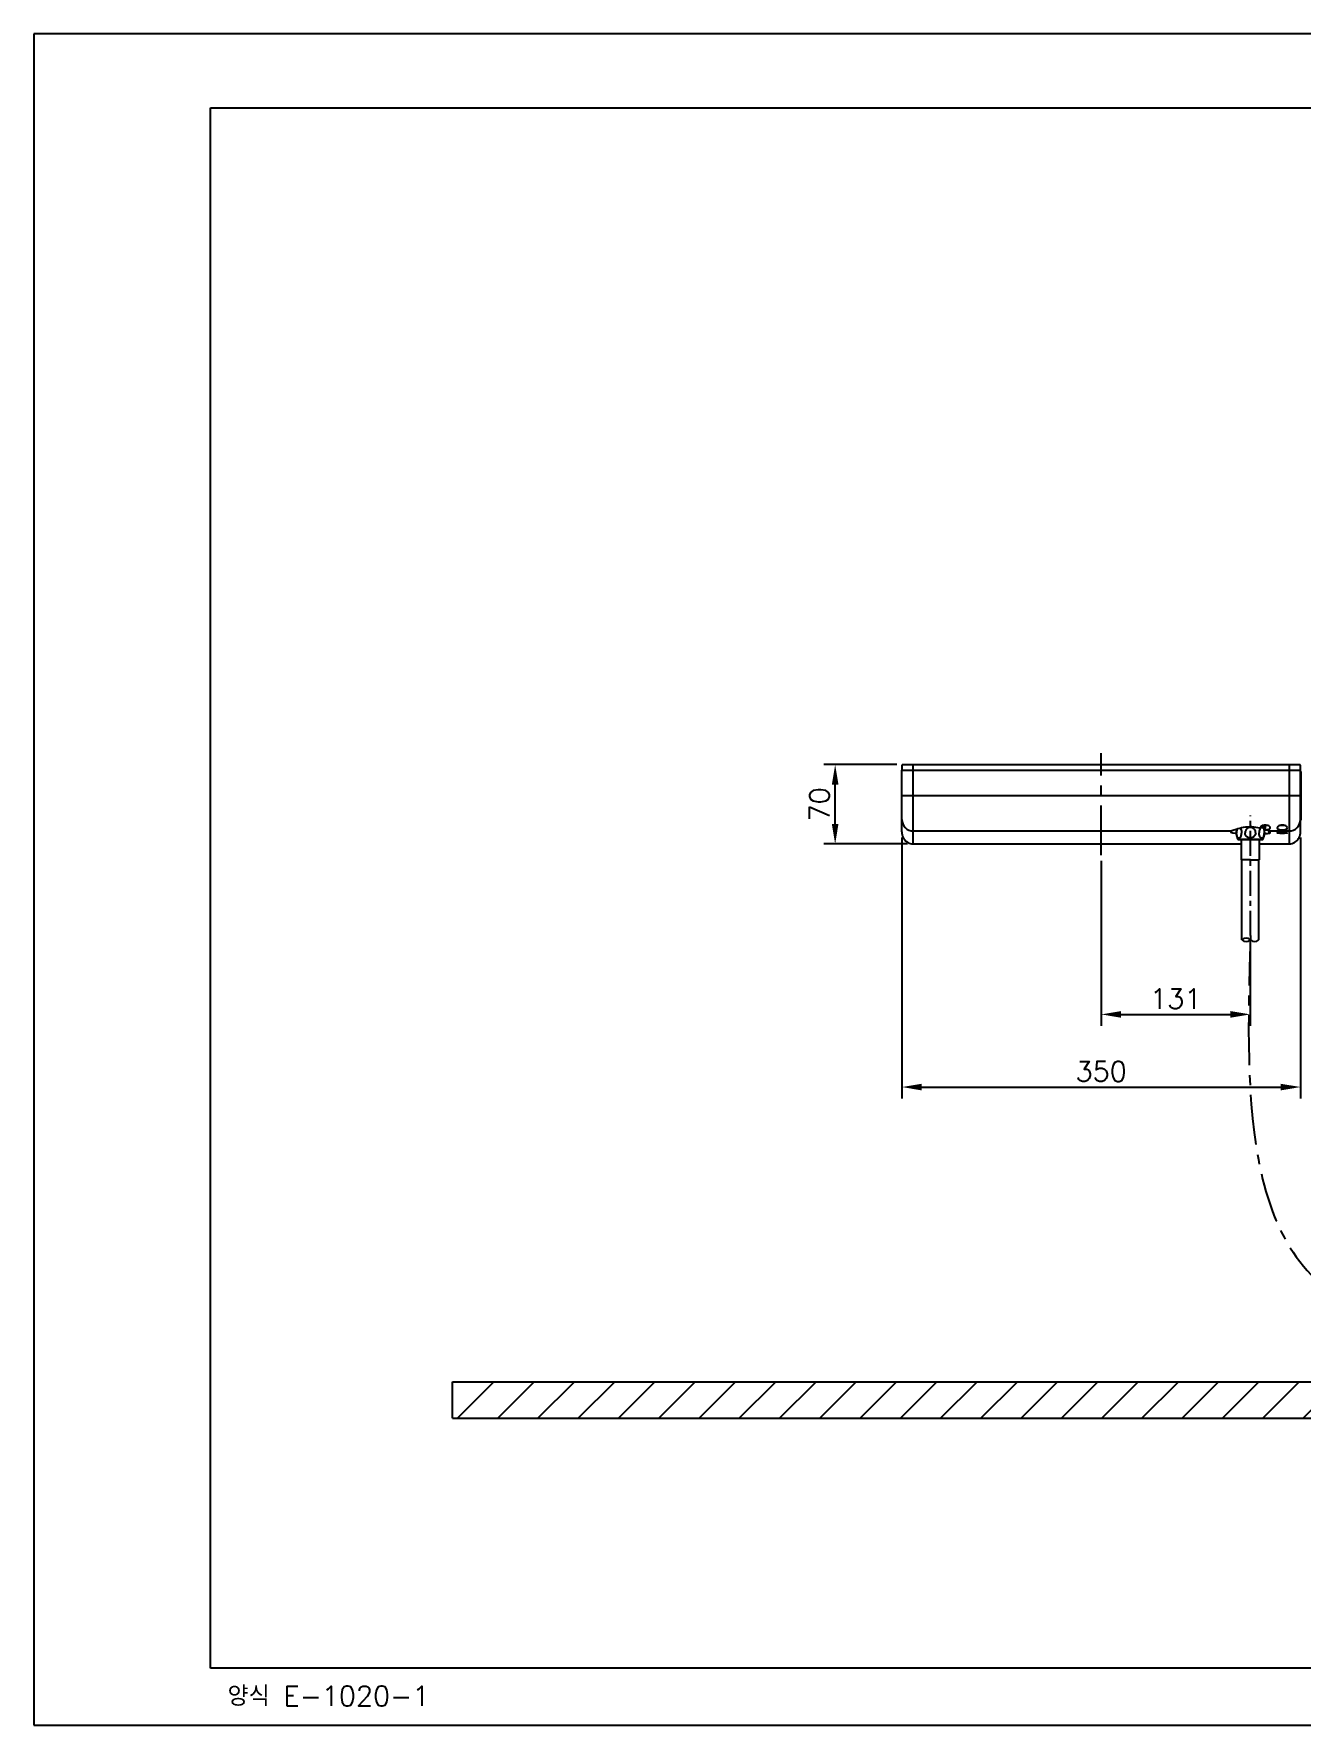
# Model space of a CAD drawing. Extents: x -5791 to -5371, y -4731 to -4434.
# Drawn here: x -5791.2 to -5568.6, y -4731.2 to -4434.2 of the extents above; entities that cross this region are included whole.
import ezdxf

# ---------------------------------------------------------------- set-up
doc = ezdxf.new("R2010")
doc.units = 0
doc.header["$LTSCALE"] = 7
doc.linetypes.add('CENTER', pattern=[2, 1.25, -0.25, 0.25, -0.25])
doc.layers.get('0').update_dxf_attribs({"color": 2, "linetype": 'CONTINUOUS'})
doc.layers.get('Defpoints').update_dxf_attribs({"linetype": 'CONTINUOUS'})
for name, color, linetype in [('1', 1, 'CENTER'), ('CENTER', 1, 'CENTER'), ('D', 2, 'CONTINUOUS'), ('DWG', 7, 'CONTINUOUS'), ('HT', 3, 'CONTINUOUS')]:
    doc.layers.add(name, color=color, linetype=linetype)
doc.styles.add('GHS', font='ROMANS.shx', dxfattribs={"bigfont": 'GHS.shx'})
doc.dimstyles.new('LEE', dxfattribs={"dimtxt": 3.5, "dimasz": 3.5, "dimexe": 2, "dimexo": 1, "dimgap": 1, "dimtad": 1, "dimdec": 4, "dimdsep": 46, "dimtxsty": 'GHS', "dimcen": 0, "dimclrd": 2, "dimclre": 2, "dimclrt": 2, "dimadec": 0, "dimazin": 0, "dimtfac": 1, "dimtdec": 4, "dimtmove": 0, "dimatfit": 3, "dimfxl": 1, "dimlwd": -1, "dimlwe": -1, "dimarcsym": 0})

# ---------------------------------------------------------------- blocks, each defined once
blk = doc.blocks.new('BORDER')
for p, q in [((1, 1), (0, 1)), ((0, 1), (0, 0)), ((0, 0), (1, 0))]:
    blk.add_line(p, q)
blk = doc.blocks.new('*D6')
at = {"layer": 'Defpoints', "color": 0, "transparency": 16777216}
for p in [(-5638.73, -4574.3), (-5568.73, -4574.3), (-5568.73, -4619.13)]:
    blk.add_point(p, dxfattribs=at)
at = {"layer": 'DWG', "color": 2, "transparency": 16777216}
for p, q in [((-5638.73, -4575.3), (-5638.73, -4621.13)), ((-5568.73, -4575.3), (-5568.73, -4621.13)), ((-5635.23, -4619.13), (-5572.23, -4619.13))]:
    blk.add_line(p, q, dxfattribs=at)
for points in [[(-5635.23, -4618.55), (-5635.23, -4619.72), (-5638.73, -4619.13)], [(-5572.23, -4618.55), (-5572.23, -4619.72), (-5568.73, -4619.13)]]:
    blk.add_solid(points, dxfattribs=at)
at = {"layer": 'DWG', "color": 2, "transparency": 16777216, "insert": (-5603.73, -4616.38), "char_height": 3.5, "attachment_point": 5, "style": 'GHS'}
blk.add_mtext('350', dxfattribs=at)
blk = doc.blocks.new('*D7')
at = {"layer": 'Defpoints', "color": 0, "transparency": 16777216}
for p in [(-5603.73, -4578.43), (-5577.54, -4592.95), (-5577.54, -4606.37)]:
    blk.add_point(p, dxfattribs=at)
at = {"layer": 'DWG', "color": 2, "transparency": 16777216}
for p, q in [((-5603.73, -4579.43), (-5603.73, -4608.37)), ((-5577.54, -4593.95), (-5577.54, -4608.37)), ((-5600.23, -4606.37), (-5581.04, -4606.37))]:
    blk.add_line(p, q, dxfattribs=at)
for points in [[(-5600.23, -4605.79), (-5600.23, -4606.96), (-5603.73, -4606.37)], [(-5581.04, -4605.79), (-5581.04, -4606.96), (-5577.54, -4606.37)]]:
    blk.add_solid(points, dxfattribs=at)
at = {"layer": 'DWG', "color": 2, "transparency": 16777216, "insert": (-5590.64, -4603.62), "char_height": 3.5, "attachment_point": 5, "style": 'GHS'}
blk.add_mtext('131', dxfattribs=at)
blk = doc.blocks.new('*D8')
at = {"layer": 'Defpoints', "color": 0, "transparency": 16777216}
for p in [(-5650.45, -4562.51), (-5638.63, -4562.51), (-5636.73, -4576.44)]:
    blk.add_point(p, dxfattribs=at)
at = {"layer": 'DWG', "color": 2, "transparency": 16777216}
for p, q in [((-5639.63, -4562.51), (-5652.45, -4562.51)), ((-5650.45, -4572.94), (-5650.45, -4566.01)), ((-5637.73, -4576.44), (-5652.45, -4576.44))]:
    blk.add_line(p, q, dxfattribs=at)
for points in [[(-5651.03, -4566.01), (-5649.87, -4566.01), (-5650.45, -4562.51)], [(-5651.03, -4572.94), (-5649.87, -4572.94), (-5650.45, -4576.44)]]:
    blk.add_solid(points, dxfattribs=at)
at = {"layer": 'DWG', "color": 2, "transparency": 16777216, "insert": (-5653.2, -4569.48), "char_height": 3.5, "attachment_point": 5, "rotation": 90, "style": 'GHS'}
blk.add_mtext('70', dxfattribs=at)
blk = doc.blocks.new('A$C156675F9')
at = {"layer": '1', "color": 7, "linetype": 'Continuous'}
for p, q in [((0.38, 19.45), (4.75, 19.45)), ((4.72, 19.43), (0.42, 19.43))]:
    blk.add_line(p, q, dxfattribs=at)
for centre, radius, start, end in [((2.59, 20.63), 2.5, 166.0037, 180), ((4.67, 21.14), 0.458, 133.1421, 133.7277), ((2.55, 20.63), 2.5, 0, 28.1346), ((2.59, 20.63), 2.5, 180, 208.1346), ((0.42, 19.47), 0.04, 208.1346, 270), ((0.46, 20.12), 0.458, 313.1421, 313.7277), ((4.67, 20.12), 0.458, 226.2723, 226.8579), ((4.72, 19.47), 0.04, 270, 331.8654), ((2.55, 20.63), 2.5, 331.8654, 0)]:
    blk.add_arc(centre, radius, start, end, dxfattribs=at)
for points, knots in [([(0.23, 21.25), (0.2, 21.19), (0.15, 21.04), (0.12, 20.83), (0.11, 20.69), (0.11, 20.63)], [0.2866562, 0.2866562, 0.2866562, 0.2866562, 0.4154218, 0.5609227, 0.6685042, 0.6685042, 0.6685042, 0.6685042]), ([(0.82, 21.42), (0.86, 21.37), (0.94, 21.22), (1.02, 20.95), (1.04, 20.74), (1.04, 20.63)], [0.0507355, 0.0507355, 0.0507355, 0.0507355, 0.2008669, 0.4506941, 0.7094281, 0.7094281, 0.7094281, 0.7094281]), ([(2.57, 21.56), (2.49, 21.56), (2.35, 21.54), (2.14, 21.47), (1.96, 21.34), (1.81, 21.18), (1.7, 20.99), (1.65, 20.8), (1.64, 20.68), (1.64, 20.63)], [0, 0, 0, 0, 0.1249872, 0.2499774, 0.3749573, 0.4999344, 0.624942, 0.7499664, 0.8375559, 0.8375559, 0.8375559, 0.8375559]), ([(3.5, 20.63), (3.5, 20.73), (3.46, 20.96), (3.28, 21.27), (3.01, 21.47), (2.76, 21.55), (2.63, 21.56), (2.57, 21.56)], [0.0577586, 0.0577586, 0.0577586, 0.0577586, 0.2496853, 0.4993824, 0.7489907, 0.8744931, 1, 1, 1, 1]), ([(4.36, 21.47), (4.3, 21.41), (4.19, 21.24), (4.11, 20.95), (4.09, 20.74), (4.09, 20.63)], [0, 0, 0, 0, 0.2008669, 0.4506941, 0.7094281, 0.7094281, 0.7094281, 0.7094281]), ([(4.56, 21.56), (4.52, 21.56), (4.45, 21.54), (4.39, 21.5), (4.36, 21.47)], [0, 0, 0, 0, 0.47026, 1, 1, 1, 1]), ([(4.56, 21.56), (4.6, 21.56), (4.7, 21.53), (4.82, 21.42), (4.91, 21.25), (4.98, 21.04), (5.02, 20.83), (5.02, 20.69), (5.02, 20.63)], [0, 0, 0, 0, 0.0780123, 0.1704584, 0.2832651, 0.4154218, 0.5609227, 0.6685042, 0.6685042, 0.6685042, 0.6685042]), ([(0.57, 19.69), (0.53, 19.69), (0.43, 19.72), (0.32, 19.84), (0.22, 20), (0.15, 20.21), (0.12, 20.42), (0.11, 20.57), (0.11, 20.63)], [0, 0, 0, 0, 0.0780123, 0.1704584, 0.2832651, 0.4154218, 0.5609227, 0.6685042, 0.6685042, 0.6685042, 0.6685042]), ([(0.57, 19.69), (0.61, 19.69), (0.68, 19.71), (0.74, 19.76), (0.77, 19.78)], [0, 0, 0, 0, 0.47026, 1, 1, 1, 1]), ([(0.77, 19.79), (0.84, 19.84), (0.94, 20.01), (1.02, 20.3), (1.04, 20.52), (1.04, 20.63)], [0, 0, 0, 0, 0.2008669, 0.4506941, 0.7094281, 0.7094281, 0.7094281, 0.7094281]), ([(2.57, 19.69), (2.49, 19.69), (2.35, 19.71), (2.14, 19.79), (1.96, 19.91), (1.81, 20.07), (1.7, 20.26), (1.65, 20.45), (1.64, 20.58), (1.64, 20.63)], [0, 0, 0, 0, 0.1249872, 0.2499774, 0.3749573, 0.4999344, 0.624942, 0.7499664, 0.8375559, 0.8375559, 0.8375559, 0.8375559]), ([(3.5, 20.63), (3.5, 20.53), (3.46, 20.3), (3.28, 19.98), (3.01, 19.79), (2.76, 19.71), (2.63, 19.69), (2.57, 19.69)], [0.0577586, 0.0577586, 0.0577586, 0.0577586, 0.2496853, 0.4993824, 0.7489907, 0.8744931, 1, 1, 1, 1]), ([(4.36, 19.79), (4.3, 19.84), (4.19, 20.01), (4.11, 20.3), (4.09, 20.52), (4.09, 20.63)], [0, 0, 0, 0, 0.2008669, 0.4506941, 0.7094281, 0.7094281, 0.7094281, 0.7094281]), ([(4.56, 19.69), (4.52, 19.69), (4.45, 19.71), (4.39, 19.76), (4.36, 19.78)], [0, 0, 0, 0, 0.47026, 1, 1, 1, 1]), ([(4.56, 19.69), (4.6, 19.69), (4.7, 19.72), (4.82, 19.84), (4.91, 20), (4.98, 20.21), (5.02, 20.42), (5.02, 20.57), (5.02, 20.63)], [0, 0, 0, 0, 0.0780123, 0.1704584, 0.2832651, 0.4154218, 0.5609227, 0.6685042, 0.6685042, 0.6685042, 0.6685042])]:
    blk.add_open_spline(points, degree=3, knots=knots, dxfattribs=at)
at = {"layer": 'D'}
for centre, start, end in [((1.82, 1.07), 45.355, 134.645), ((1.82, 2.59), 225.355, 314.645), ((3.32, 2.59), 225.355, 314.645)]:
    blk.add_arc(centre, 1.07, start, end, dxfattribs=at)
at = {"layer": 'DWG'}
for p, q in [((0.99, 15.89), (0.99, 19.43)), ((4.15, 15.89), (4.15, 19.43)), ((2.57, 15.89), (0.99, 15.89)), ((1.07, 1.83), (1.07, 15.89)), ((2.57, 15.89), (4.15, 15.89)), ((4.07, 1.83), (4.07, 15.89))]:
    blk.add_line(p, q, dxfattribs=at)

msp = doc.modelspace()

# ---------------------------------------------------------------- hatches: boundary and pattern name
at = {"layer": 'HT', "ltscale": 0.5}
h = msp.add_hatch(dxfattribs=at)
h.set_pattern_fill('ANSI31', color=256, scale=40, style=0)
h.set_pattern_definition([(45, (-5470.6073, -3929.052), (-3.535534, 3.535534), [])])
h.paths.add_polyline_path([(-5430.44556, -4677.27185), (-5430.44556, -4670.87185), (-5717.62988, -4670.87185), (-5717.62988, -4677.27185)])

# ---------------------------------------------------------------- linework, layer by layer
at = {"color": 4}
for p, q in [((-5760.17648, -4447.18495), (-5382.17648, -4447.18495)), ((-5760.17648, -4721.18495), (-5760.17648, -4447.18495)), ((-5382.17648, -4721.18495), (-5760.17648, -4721.18495))]:
    msp.add_line(p, q, dxfattribs=at)
at = {"layer": '1', "color": 7, "linetype": 'Continuous'}
for p, q in [((-5638.73106, -4562.6141), (-5638.73106, -4563.4141)), ((-5638.73106, -4563.5141), (-5568.73106, -4563.5141)), ((-5638.73105, -4574.29669), (-5638.73106, -4563.5141)), ((-5638.63106, -4562.5141), (-5568.83106, -4562.5141)), ((-5636.73106, -4576.43686), (-5636.73106, -4562.5141)), ((-5570.73106, -4562.5141), (-5570.73106, -4576.43686)), ((-5568.73106, -4563.4141), (-5568.73106, -4562.6141)), ((-5568.73106, -4574.29669), (-5568.73106, -4563.5141)), ((-5568.61106, -4563.9941), (-5568.73106, -4563.9941)), ((-5568.61106, -4572.25375), (-5568.61106, -4563.73448)), ((-5568.73106, -4567.9941), (-5638.73106, -4567.9941)), ((-5575.82741, -4573.66888), (-5575.8426, -4573.66517)), ((-5575.82964, -4573.58446), (-5575.83328, -4573.6226)), ((-5575.83328, -4573.6226), (-5575.82459, -4573.66816)), ((-5575.7958, -4573.49561), (-5575.82964, -4573.58446)), ((-5575.75151, -4573.4322), (-5575.7958, -4573.49561)), ((-5575.69222, -4573.37097), (-5575.75151, -4573.4322)), ((-5574.86099, -4573.2941), (-5575.58828, -4573.2941)), ((-5574.48221, -4573.1941), (-5575.38435, -4573.1941)), ((-5574.86099, -4573.95566), (-5574.86099, -4573.2941)), ((-5571.47999, -4573.1941), (-5572.38213, -4573.1941)), ((-5568.61106, -4571.9941), (-5568.73106, -4571.9941)), ((-5636.73106, -4574.1603), (-5580.81649, -4574.1603)), ((-5636.73106, -4576.43686), (-5579.11105, -4576.43686)), ((-5575.95105, -4576.43686), (-5570.73106, -4576.43686)), ((-5574.24562, -4574.1603), (-5574.86099, -4573.95566)), ((-5574.31591, -4574.13903), (-5574.31591, -4574.43185)), ((-5574.24562, -4574.1603), (-5570.73106, -4574.1603))]:
    msp.add_line(p, q, dxfattribs=at)
for points in [[(-5638.73105, -4574.29664), (-5638.71507, -4574.5642), (-5638.6694, -4574.82197), (-5638.59654, -4575.06698), (-5638.49832, -4575.29787), (-5638.37657, -4575.51271), (-5638.23331, -4575.7094), (-5638.07032, -4575.8862), (-5637.89004, -4576.041), (-5637.69473, -4576.17216), (-5637.48784, -4576.27783), (-5637.27278, -4576.35691), (-5637.0537, -4576.40884), (-5636.83494, -4576.43396), (-5636.73106, -4576.43686)], [(-5570.73106, -4576.43686), (-5570.6185, -4576.43345), (-5570.40043, -4576.40742), (-5570.18212, -4576.35474), (-5569.96797, -4576.27506), (-5569.76204, -4576.16902), (-5569.56773, -4576.03767), (-5569.38839, -4575.88292), (-5569.22625, -4575.70629), (-5569.08365, -4575.50972), (-5568.96251, -4575.2952), (-5568.86501, -4575.06548), (-5568.79248, -4574.82092), (-5568.74694, -4574.56291), (-5568.73106, -4574.29661)]]:
    msp.add_lwpolyline(points, dxfattribs=at)
for centre, radius, start, end in [((-5638.63106, -4562.6141), 0.1, 90, 180), ((-5638.63106, -4563.4141), 0.1, 180, 255), ((-5568.83106, -4562.6141), 0.1, 0, 90), ((-5568.83106, -4563.4141), 0.1, 270, 0), ((-5576.43089, -4574.34562), 0.81656, 48.2434708, 51.2332591), ((-5576.43268, -4574.34764), 0.81925, 46.0576448, 48.2437527), ((-5574.93325, -4574.40182), 1.29076, 107.9818901, 110.5206293), ((-5577.55028, -4574.47297), 2.5, 21.9221684, 28.1346142), ((-5574.932, -4574.39778), 1.28652, 69.4713958, 72.0178331), ((-5571.93103, -4574.40182), 1.29076, 107.9818901, 110.5206293), ((-5571.92978, -4574.39778), 1.28652, 69.4713958, 72.0178331)]:
    msp.add_arc(centre, radius, start, end, dxfattribs=at)
for centre, major_axis, start_param, end_param in [((-5577.53106, -4574.28682), (3.5, 0), 2.789626943, 3.925035532), ((-5574.93106, -4574.50074), (0.9, 0), -1.706964645, 0.818249834)]:
    msp.add_ellipse(centre, major_axis=major_axis, ratio=0.104862618, start_param=start_param, end_param=end_param, dxfattribs=at)
msp.add_ellipse((-5571.93106, -4574.50074), major_axis=(0.9, 0), ratio=0.104862618, dxfattribs=at)
for points, knots in [([(-5638.73106, -4572.1712), (-5638.73106, -4572.67907), (-5638.30168, -4573.73859), (-5637.24089, -4574.1603), (-5636.73106, -4574.1603)], [0, 0, 0, 0, 0.499033378, 1, 1, 1, 1]), ([(-5575.8426, -4573.66517), (-5576.31326, -4573.5507), (-5577.29345, -4573.39869), (-5578.71229, -4573.51554), (-5579.88207, -4573.83193), (-5580.54602, -4574.08307), (-5580.81649, -4574.1603)], [0, 0, 0, 0, 0.286178623, 0.581056001, 0.833814098, 1, 1, 1, 1]), ([(-5575.9196, -4573.70895), (-5575.93159, -4573.69933), (-5575.98006, -4573.6626), (-5576.0327, -4573.63135), (-5576.07365, -4573.61168)], [0, 0, 0, 0, 0.252867688, 1, 1, 1, 1]), ([(-5575.38572, -4573.19296), (-5575.41662, -4573.20453), (-5575.52582, -4573.25036), (-5575.62865, -4573.31375), (-5575.69222, -4573.37097)], [0, 0, 0, 0, 0.278402503, 1, 1, 1, 1]), ([(-5574.86099, -4573.95566), (-5574.74996, -4573.9531), (-5574.54602, -4573.93845), (-5574.28265, -4573.87986), (-5574.08979, -4573.7859), (-5574.03328, -4573.67117), (-5574.03328, -4573.6226)], [0, 0, 0, 0, 0.348604972, 0.63863241, 0.847546215, 1, 1, 1, 1]), ([(-5574.03328, -4573.6226), (-5574.03328, -4573.53702), (-5574.16851, -4573.3378), (-5574.36004, -4573.23822), (-5574.48085, -4573.19296)], [0, 0, 0, 0, 0.398800805, 1, 1, 1, 1]), ([(-5572.3835, -4573.19296), (-5572.50431, -4573.2382), (-5572.69586, -4573.33777), (-5572.83106, -4573.53701), (-5572.83106, -4573.6226)], [0, 0, 0, 0, 0.601169623, 1, 1, 1, 1]), ([(-5572.83106, -4573.6226), (-5572.83106, -4573.67385), (-5572.76628, -4573.79569), (-5572.55495, -4573.88879), (-5572.26961, -4573.94514), (-5571.93108, -4573.96265), (-5571.59254, -4573.9451), (-5571.3072, -4573.8888), (-5571.0958, -4573.79574), (-5571.03106, -4573.67386), (-5571.03106, -4573.6226)], [0, 0, 0, 0, 0.074827791, 0.180068817, 0.326638677, 0.499985221, 0.673332647, 0.81991247, 0.925155423, 1, 1, 1, 1]), ([(-5571.03106, -4573.6226), (-5571.03106, -4573.53702), (-5571.16629, -4573.3378), (-5571.35781, -4573.23822), (-5571.47863, -4573.19296)], [0, 0, 0, 0, 0.398800805, 1, 1, 1, 1]), ([(-5570.73106, -4574.1603), (-5570.22122, -4574.1603), (-5569.16043, -4573.73859), (-5568.73106, -4572.67907), (-5568.73106, -4572.1712)], [0, 0, 0, 0, 0.500966622, 1, 1, 1, 1]), ([(-5574.31591, -4574.43185), (-5574.24321, -4574.41413), (-5574.14894, -4574.39168), (-5574.03105, -4574.32122), (-5574.03105, -4574.28682)], [0, 0, 0, 0, 0.685025289, 1, 1, 1, 1]), ([(-5574.03105, -4574.28682), (-5574.03105, -4574.25884), (-5574.11483, -4574.19673), (-5574.19043, -4574.17605), (-5574.24562, -4574.1603)], [0, 0, 0, 0, 0.327765256, 1, 1, 1, 1])]:
    msp.add_open_spline(points, degree=3, knots=knots, dxfattribs=at)
for points in [[(-5574.53483, -4573.1741), (-5574.79592, -4573.12519), (-5575.07064, -4573.12519), (-5575.33173, -4573.1741)], [(-5571.53261, -4573.1741), (-5571.7937, -4573.12519), (-5572.06841, -4573.12519), (-5572.32951, -4573.1741)]]:
    msp.add_open_spline(points, degree=3, dxfattribs=at)
at = {"layer": 'CENTER'}
msp.add_line((-5603.73106, -4578.43305), (-5603.73106, -4560.5141), dxfattribs=at)
at = {"layer": 'CENTER', "ltscale": 0.5}
msp.add_line((-5577.53106, -4592.53458), (-5577.53106, -4571.45315), dxfattribs=at)
at = {"layer": 'CENTER'}
msp.add_open_spline([(-5577.53106, -4592.53458), (-5578.36374, -4622.12765), (-5579.60641, -4666.29178), (-5523.01776, -4660.96028), (-5520.76338, -4648.06341), (-5520.55393, -4646.66921)], degree=3, knots=[0, 0, 0, 0, 70.343900746, 104.979901729, 109.113794324, 109.113794324, 109.113794324, 109.113794324], dxfattribs=at)
at = {"layer": 'HT', "ltscale": 0.5}
for p, q in [((-5717.62988, -4670.87185), (-5430.44556, -4670.87185)), ((-5717.62988, -4677.27185), (-5717.62988, -4670.87185)), ((-5717.62988, -4677.27185), (-5430.44556, -4677.27185))]:
    msp.add_line(p, q, dxfattribs=at)

# ---------------------------------------------------------------- block references
at = {"xscale": 420, "yscale": 297, "zscale": 420}
msp.add_blockref('BORDER', (-5791.17648, -4731.18495), dxfattribs=at)
at = {"layer": 'DWG'}
msp.add_blockref('A$C156675F9', (-5580.0972, -4595.09959), dxfattribs=at)

# ---------------------------------------------------------------- texts
at = {"layer": 'DWG', "style": 'GHS'}
msp.add_text('양식 E-1020-1', height=3.5, dxfattribs=at).set_placement((-5757.15433, -4727.81294))

# ---------------------------------------------------------------- dimensions: what is measured, and where the dimension line sits
at = {"layer": 'DWG'}
dim = msp.add_linear_dim(base=(-5650.45097, -4562.5141), p1=(-5636.73106, -4576.43686), p2=(-5638.63106, -4562.5141), angle=90, text='70', dimstyle='LEE', dxfattribs=at)
dim.commit()
dim.dimension.update_dxf_attribs({"geometry": '*D8', "text_midpoint": (-5650.45097, -4569.47548), "dimtype": 128})
for base, p1, p2, text, picture, middle in [((-5568.73106, -4619.13267), (-5638.73105, -4574.29664), (-5568.73106, -4574.29661), '350', '*D6', (-5603.73106, -4619.13267)), ((-5577.53987, -4606.37349), (-5603.73106, -4578.43305), (-5577.53987, -4592.95442), '131', '*D7', (-5590.63546, -4606.37349))]:
    dim = msp.add_linear_dim(base=base, p1=p1, p2=p2, text=text, dimstyle='LEE', dxfattribs=at)
    dim.commit()
    dim.dimension.update_dxf_attribs({"geometry": picture, "text_midpoint": middle, "dimtype": 128})

doc.saveas('drawing.dxf')
